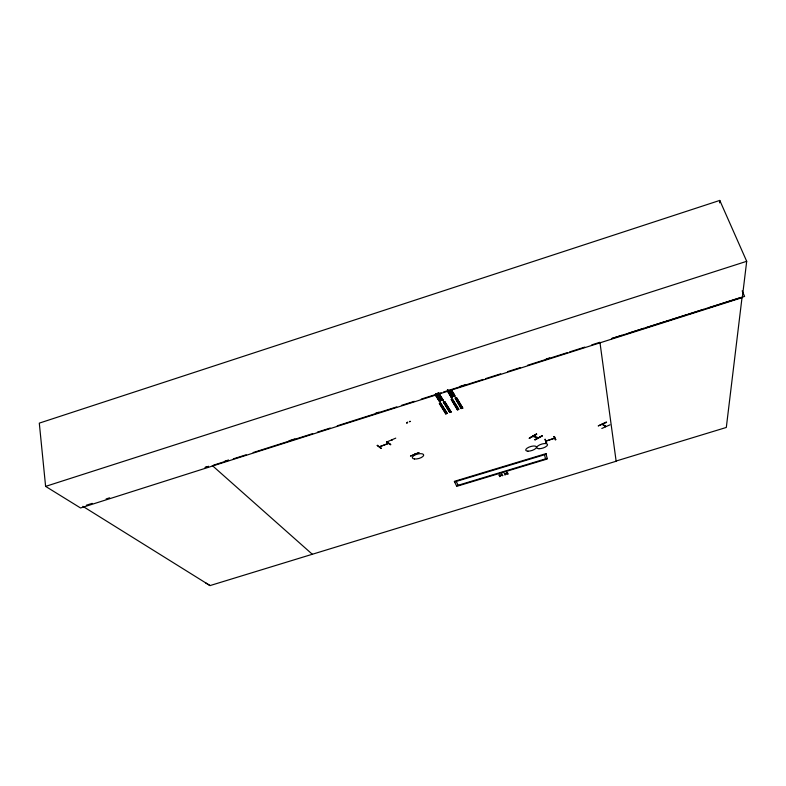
<?xml version="1.0" encoding="UTF-8"?>
<svg xmlns="http://www.w3.org/2000/svg" width="786" height="786" viewBox="0 0 786 786"><rect width="100%" height="100%" fill="white"/><g stroke="black" fill="none" stroke-linecap="round" stroke-linejoin="round"><path stroke-width="1.18" d="M414.468 454.406L414.468 454.013M719.603 202.847L719.78 200.42L39.3 423.133L45.608 486.387L80.545 507.972L742.298 297.589L746.7 261.306L719.78 200.42M545.101 439.158L546.162 442.852L546.643 442.695L545.189 439.453L546.152 442.803M406.784 422.868L407.453 422.259M381.456 448.177L377.221 445.456L377.712 445.279M406.627 422.888L407.629 422.603L407.295 422.239M602.39 423.762L602.646 424.578L602.783 423.88M379.569 446.733L388.53 443.392M533.782 436.358L533.547 435.532M538.508 437.733L533.291 436.24M451.331 399.2L457.58 409.683M458.975 409.408L452.382 398.846L451.989 399.17L458.503 409.368M461.431 408.396L455.271 397.873M462.365 408.081L456.224 397.549M451.282 397.402L452.353 397.028L447.941 389.738M452.097 396.979L447.499 389.866M454.308 396.399L450.407 390.013C453.591 398.895 458.179 398.158 450.987 389.817M450.791 390.013L454.701 396.095M445.731 413.829L446.487 413.583L439.61 403.139M455.369 397.844L461.529 408.356M440.465 402.854L446.939 413.24M443.442 401.852L449.857 412.267M435.709 394.975L439.806 401.282L435.975 395.024M445.859 413.819L439.512 403.179M438.205 394.277L441.968 400.516L442.656 400.32L438.205 393.02M442.597 400.3L443.117 400.133L438.627 392.882M450.27 412.365L443.805 401.951L449.956 412.237M444.483 401.499L451.193 412.051L450.506 412.228L444.395 401.528M444.856 401.597L451.144 412.051M388.422 443.451L379.658 446.694M545.946 441.074L554.425 438.244M392.155 440.288L391.693 440.032M602.292 424.342L605.544 426.67M604.925 425.668L605.525 426.641M605.249 426.444L605.918 426.474L602.695 424.194M546.034 441.044L554.611 438.215M439.521 401.214L435.65 394.994M439.413 401.391L439.846 401.233M435.709 393.717L440.474 401.037L439.964 401.184L435.532 393.924M442.852 400.094L439.02 393.855M443.068 400.182L438.568 392.902M444.188 401.833L450.535 412.247M451.675 397.284L447.372 389.915M454.495 396.321L453.836 396.527L450.231 390.22M451.429 399.17L457.668 409.653M456.067 397.824L462.08 408.356M456.322 397.52L462.816 408.14M446.743 413.534L440.298 403.12M409.388 421.424L410.489 421.394L409.555 421.807M407.57 422.583L406.863 422.848M536.691 434.255L529.253 438.244L536.543 433.803M529.253 438.244L536.612 434.167M542.271 435.837L534.942 439.806M542.291 435.886L534.883 439.836L542.026 435.739M606.399 421.974L598.205 425.924L606.566 422.396M601.821 428.478L609.946 424.843M395.761 438.136L387.203 441.801M418.8 452.559L410.469 456.096L418.977 452.707M386.574 441.811L390.829 444.66L386.683 441.703M553.992 436.682L554.474 436.505L555.761 439.688L555.28 439.855L554.012 436.544L555.751 439.679M45.608 486.387L746.7 261.306M86.362 505.221L92.178 503.374M106.13 498.933L109.627 497.823M224.845 461.185L228.353 460.075M289.101 440.75L294.947 438.893M375.561 413.259L379.068 412.149M459.682 386.506L465.518 384.649M546.132 359.015L549.64 357.905M213.458 465.174L228.638 460.341M233.304 458.857L246.156 454.78M253.161 452.549L312.7 433.617M317.377 432.133L330.218 428.046M337.223 425.815L396.773 406.883M401.44 405.399L414.281 401.312M421.286 399.091L441.143 392.774M443.471 392.037L483.174 379.412M485.502 378.665L500.682 373.841M507.687 371.611L520.538 367.534M527.544 365.303L567.237 352.678M569.575 351.941L584.755 347.107M591.76 344.887L599.934 342.283L616.145 461.244L210.049 585.58L205.598 582.878M611.508 338.599L621.923 335.288M628.869 333.077L643.921 328.293M646.239 327.556L663.6 322.034M665.919 321.307L669.387 320.197M670.546 319.833L740.923 297.452M611.577 338.589L686.139 314.95M688.467 314.213L703.617 309.409M708.274 307.935L740.893 297.589M742.063 297.226L744.597 296.42L742.181 290.859M454.593 481.936L546.142 454.249M456.499 485.768L547.174 458.376M533.488 436.525L533.183 435.729M538.213 437.89L533.065 436.417M390.396 444.738L386.604 441.673M454.917 396.183L451.311 389.846M453.856 396.537L450.142 390.229M456.597 397.647L462.777 408.18M451.695 399.298L457.983 409.781M438.382 394.071L442.439 400.398L438.116 393.039M440.406 401.066L435.975 393.766M439.875 403.277L446.369 413.642M445.76 413.849L439.256 403.473M533.399 436.544L533.33 435.749M461.146 408.671L455.114 398.148M440.553 402.825L447.303 413.338M82.864 506.331L210.049 585.58M212.289 465.538L312.455 554.385M435.454 395.191L439.354 401.41M437.989 393.098L442.4 400.388M443.275 402.127L449.7 412.532M438.116 394.297L441.987 400.526M451.174 399.475L457.413 409.948M447.735 390.917L451.459 397.195L447.666 390.937M447.47 391.133L451.213 397.421M452.117 399.15L458.346 409.634M448.374 390.701L452.029 396.999M451.056 389.797L454.73 396.095M455.742 397.942L461.795 408.484M450.673 390.062L454.337 396.38M456.214 481.435L458.11 485.276M742.298 297.589L742.082 297.088L726.313 427.456L616.037 461.048M605.279 425.521L605.672 426.287M544.492 454.75L545.543 458.877M381.053 448.472L377.221 445.456M501.556 474.272L500.77 475.196L498.815 475.117L500.515 475.442L499.474 476.63L500.947 475.491L502.912 475.569L501.203 475.245L502.225 474.066L501.556 474.272M506.941 472.612L506.135 473.536L504.199 473.457L505.879 473.791L504.828 474.98L506.312 473.84L508.267 473.919L506.567 473.585L507.599 472.406L506.941 472.612M208.506 466.383L205.008 467.493L208.496 466.383M545.985 453.64L454.308 481.366L456.774 486.318L547.321 458.975L545.985 453.64M527.937 451.164A5.62 2.093 -17.1 0 0 536.465 447.391A5.62 2.093 -17.1 0 0 528.86 447.185A5.62 2.093 -17.1 0 0 527.937 451.164M414.507 458.975A5.866 2.309 -14.7 0 0 423.654 455.418A5.866 2.309 -14.7 0 0 415.853 454.613A5.866 2.309 -14.7 0 0 414.507 458.975M538.98 448.718A5.62 2.083 -17.3 0 0 547.537 444.935A5.62 2.083 -17.3 0 0 539.992 444.719A5.62 2.083 -17.3 0 0 538.98 448.718"/></g></svg>
